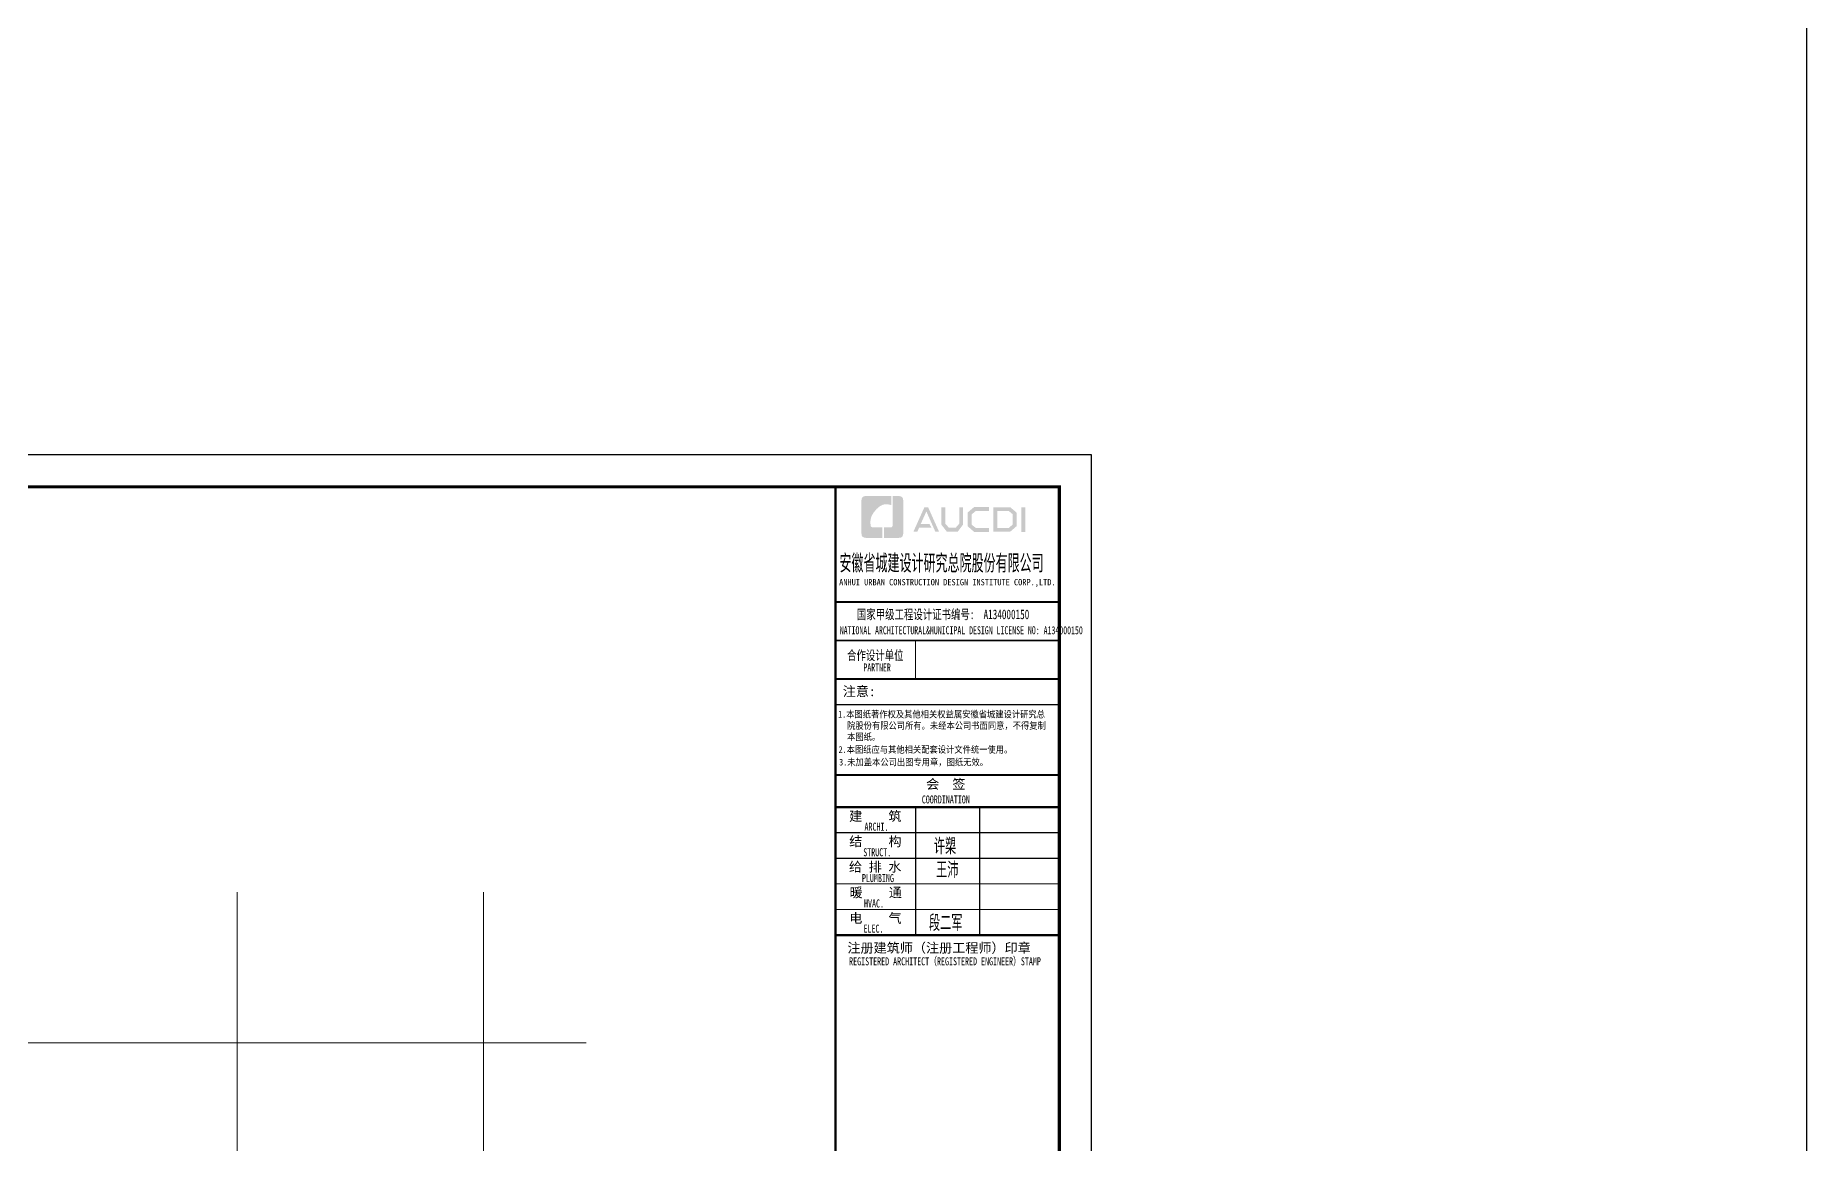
# Model space of a CAD drawing. Extents: x 1188826 to 1909461, y 608442 to 1651179.
# Drawn here: x 1351088 to 1406411, y 1073004 to 1107602 of the extents above; entities that cross this region are included whole.
import ezdxf

# ---------------------------------------------------------------- set-up
doc = ezdxf.new("R2010")
doc.units = 0
doc.header["$LTSCALE"] = 1000
doc.header["$MEASUREMENT"] = 0
doc.linetypes.add('ACAD_ISO10W100', pattern=[18.5, 12, -3, 0.5, -3])
doc.linetypes.add('DOTE', pattern=[2.42, 2, -0.2, 0.02, -0.2])
doc.layers.add('DIM_MODI', color=1, linetype='Continuous', plot=False)
doc.layers.add('DOTE', color=19, linetype='DOTE', lineweight=9)
doc.layers.add('图框', color=140, linetype='Continuous')
doc.layers.add('图签文字', color=147, linetype='Continuous')
doc.styles.add('HT', font='simhei.ttf')
doc.styles.add('建筑图签-1', font='simhei.ttf', dxfattribs={"width": 0.7})
doc.styles.add('建筑图签-2', font='TXT.shx', dxfattribs={"width": 0.5, "bigfont": 'HZTXT.shx'})

# ---------------------------------------------------------------- blocks, each defined once
blk = doc.blocks.new('院标1')
h = blk.add_hatch(color=150)
h.dxf.hatch_style = 1
h.set_gradient(color1=(33, 113, 253), color2=(33, 113, 253), tint=1, name='INVCURVED')
edge = h.paths.add_edge_path()
edge.add_spline(control_points=[(116373, 648379), (116379, 648379), (116382, 648379), (116391, 648379), (116391, 648379), (116391, 648379), (116616, 648379), (116616, 648379), (116616, 648379), (116616, 648379), (116616, 648054), (116616, 648054), (116616, 648054), (116616, 648054), (116108, 648054), (116108, 648054), (116108, 648054), (116028, 648054), (115963, 648111), (115963, 648199), (115963, 648199), (115963, 648199), (115963, 649215), (115963, 649215), (115963, 649215), (115963, 649295), (116018, 649360), (116108, 649360), (116108, 649360), (116108, 649360), (116897, 649360), (116897, 649360), (116897, 649360), (116897, 649360), (116897, 649080), (116897, 649080), (116897, 649080), (116897, 649080), (116566, 649140), (116356, 648859), (116356, 648859), (116245, 648719), (116240, 648545), (116247, 648466), (116247, 648466), (116254, 648386), (116247, 648466), (116247, 648466), (116247, 648466), (116247, 648466), (116258, 648374), (116373, 648379)], knot_values=[0, 0, 0, 0, 0.071429, 0.071429, 0.071429, 0.107143, 0.142857, 0.142857, 0.142857, 0.178571, 0.214286, 0.214286, 0.214286, 0.25, 0.285714, 0.285714, 0.285714, 0.321429, 0.357143, 0.357143, 0.357143, 0.392857, 0.428571, 0.428571, 0.428571, 0.464286, 0.5, 0.5, 0.5, 0.535714, 0.571429, 0.571429, 0.571429, 0.607143, 0.642857, 0.642857, 0.642857, 0.678571, 0.714286, 0.714286, 0.714286, 0.75, 0.785714, 0.785714, 0.785714, 0.821429, 0.857143, 0.857143, 0.857143, 0.928571, 1, 1, 1, 1], degree=3, periodic=0)
h = blk.add_hatch(color=150)
h.dxf.hatch_style = 1
h.set_gradient(color1=(33, 113, 253), color2=(33, 113, 253), tint=1, name='INVCURVED')
edge = h.paths.add_edge_path()
edge.add_spline(control_points=[(117268, 649215), (117268, 649215), (117268, 648199), (117268, 648199), (117268, 648199), (117268, 648114), (117212, 648054), (117123, 648054), (117123, 648054), (117123, 648054), (116663, 648054), (116663, 648054), (116663, 648054), (116663, 648054), (116663, 648379), (116663, 648379), (116663, 648379), (116663, 648379), (116865, 648379), (116865, 648379), (116865, 648379), (116907, 648379), (116941, 648413), (116941, 648455), (116941, 648455), (116941, 648455), (116941, 649360), (116941, 649360), (116941, 649360), (116941, 649360), (117123, 649360), (117123, 649360), (117123, 649360), (117204, 649360), (117268, 649306), (117268, 649215)], knot_values=[0, 0, 0, 0, 0.1, 0.1, 0.1, 0.15, 0.2, 0.2, 0.2, 0.25, 0.3, 0.3, 0.3, 0.35, 0.4, 0.4, 0.4, 0.45, 0.5, 0.5, 0.5, 0.55, 0.6, 0.6, 0.6, 0.65, 0.7, 0.7, 0.7, 0.75, 0.8, 0.8, 0.8, 0.9, 1, 1, 1, 1], degree=3, periodic=0)
blk = doc.blocks.new('tq123')
at = {"layer": '图框'}
h = blk.add_hatch(color=256, dxfattribs=at)
h.paths.add_polyline_path([(-1187, 56758), (-1061, 56758), (-1061, 55988), (-1187, 55988)])
h.paths.add_polyline_path([(-1939, 56642), (-1939, 56116), (-1579, 56116), (-1455, 56223), (-1455, 56541), (-1575, 56642)], flags=16)
h.paths.add_polyline_path([(-2057, 56760), (-2057, 55998), (-1535, 55998), (-1337, 56168), (-1337, 56596), (-1532, 56760)])
h.paths.add_polyline_path([(-2200, 56764), (-2200, 56648), (-2607, 56648), (-2740, 56537), (-2740, 56218), (-2607, 56115), (-2198, 56115), (-2198, 55993), (-2662, 55993), (-2864, 56168), (-2864, 56596), (-2666, 56764)])
h.paths.add_polyline_path([(-3683, 56762), (-3563, 56762), (-3563, 56251), (-3449, 56120), (-3238, 56120), (-3124, 56251), (-3124, 56762), (-3010, 56762), (-3010, 56214), (-3174, 55997), (-3512, 55997), (-3683, 56216)])
h.paths.add_polyline_path([(-4215, 56760), (-4098, 56760), (-3756, 55996), (-3872, 55996), (-4153, 56630), (-4328, 56242), (-4057, 56242), (-3996, 56127), (-4377, 56127), (-4436, 55994), (-4559, 55994)])
for p, q in [((-6995, 53800), (5, 53800)), ((-6995, 53800), (5, 53800)), ((-6995, 52600), (5, 52600))]:
    blk.add_line(p, q, dxfattribs=at)
for points, const_width in [([(-6995, 0), (-6995, 57400)], 70), ([(-6995, 53800), (5, 53800)], 60), ([(-6995, 52600), (5, 52600)], 60), ([(-6995, 52600), (5, 52600)], 60), ([(-4495, 52600), (-4495, 51400)], 35), ([(-6995, 51400), (5, 51400)], 60), ([(-6995, 51400), (5, 51400)], 60), ([(-6995, 50599), (5, 50599)], 35), ([(-6987, 48400), (13, 48400)], 60), ([(-6987, 47400), (13, 47400)], 70), ([(-6987, 47400), (13, 47400)], 70), ([(-4487, 47400), (-4487, 43400)], 35), ([(-2487, 47400), (-2487, 43400)], 35), ([(-6987, 46600), (13, 46600)], 35), ([(-6987, 45800), (13, 45800)], 35), ([(-6987, 45000), (13, 45000)], 35), ([(-6987, 44200), (13, 44200)], 35), ([(-6987, 43400), (13, 43400)], 70)]:
    blk.add_lwpolyline(points, dxfattribs=dict(at, const_width=const_width))
blk.add_blockref('院标1', (-122144, -592249))
for s, height, style, width, p in [('ANHUI URBAN CONSTRUCTION DESIGN INSTITUTE CORP.,LTD.', 200, '建筑图签-1', 0.91, (-6877, 54322)), ('NATIONAL ARCHITECTURAL&MUNICIPAL DESIGN LICENSE NO: A134000150', 250, '建筑图签-1', 0.6, (-6858, 52795)), ('PARTNER', 250, '建筑图签-1', 0.6, (-6120, 51634)), ('1.本图纸著作权及其他相关权益属安徽省城建设计研究总', 210, 'HT', 0.88, (-6909, 50193)), ('院股份有限公司所有。未经本公司书面同意，不得复制', 210, 'HT', 0.88, (-6630, 49839)), (' 2.本图纸应与其他相关配套设计文件统一使用。 ', 210, 'HT', 0.88, (-7020, 49092)), ('本图纸。', 210, 'HT', 0.88, (-6630, 49489)), ('3.未加盖本公司出图专用章，图纸无效。', 210, 'HT', 0.88, (-6877, 48698)), ('COORDINATION', 250, '建筑图签-1', 0.7, (-4295, 47513)), ('ARCHI.', 250, '建筑图签-1', 0.7, (-6086, 46662)), ('STRUCT.', 250, '建筑图签-1', 0.7, (-6125, 45865)), ('PLUMBING', 250, '建筑图签-1', 0.7, (-6166, 45058)), ('HVAC.', 250, '建筑图签-1', 0.7, (-6101, 44265)), ('ELEC.', 250, '建筑图签-1', 0.7, (-6117, 43480)), ('REGISTERED ARCHITECT（REGISTERED ENGINEER）STAMP', 250, '建筑图签-1', 0.7, (-6566, 42459))]:
    blk.add_text(s, height=height, dxfattribs=dict(at, style=style, width=width)).set_placement(p)
at = {"layer": '图签文字', "color": 7, "style": '建筑图签-1'}
for s, height, width, p in [('安徽省城建设计研究总院股份有限公司', 500, 0.55, (-6867, 54777)), ('国家甲级工程设计证书编号:  A134000150', 300, 0.7, (-6323, 53267)), ('合作设计单位', 300, 0.7, (-6630, 51990))]:
    blk.add_text(s, height=height, dxfattribs=dict(at, width=width)).set_placement(p)
for s, p in [('注意:', (-6764, 50863)), ('会  签', (-4160, 47968)), ('建    筑', (-6565, 46967)), ('结    构', (-6561, 46179)), ('给 排 水', (-6570, 45385)), ('暖    通', (-6552, 44582)), ('电    气', (-6562, 43782)), ('注册建筑师（注册工程师）印章', (-6620, 42854))]:
    blk.add_text(s, height=300, dxfattribs=at).set_placement(p)
at = {"layer": '图签文字', "color": 1, "style": '建筑图签-2', "width": 0.7}
for s, p in [('许槊', (-3921, 45928)), ('王沛', (-3849, 45187)), ('段二军', (-4074, 43532))]:
    blk.add_text(s, height=500, dxfattribs=at).set_placement(p)

msp = doc.modelspace()

# ---------------------------------------------------------------- linework, layer by layer
at = {"layer": 'DIM_MODI'}
msp.add_lwpolyline([(1233208, 1231147), (1406411, 1231147), (1406411, 946723), (1233208, 946723)], close=True, dxfattribs=at)
at = {"layer": 'DOTE', "linetype": 'ACAD_ISO10W100', "ltscale": 100}
for p, q in [((1357388, 1080848), (1357388, 1057148)), ((1365088, 1080848), (1365088, 1057148)), ((1368288, 1076148), (1291011, 1076148))]:
    msp.add_line(p, q, dxfattribs=at)
at = {"layer": '图框'}
msp.add_lwpolyline([(1278970, 1035110), (1384070, 1035110), (1384070, 1094510), (1278970, 1094510)], close=True, dxfattribs=at)
at = {"layer": '图框', "const_width": 100}
msp.add_lwpolyline([(1281470, 1036110), (1383070, 1036110), (1383070, 1093510), (1281470, 1093510)], close=True, dxfattribs=at)

# ---------------------------------------------------------------- block references
msp.add_blockref('tq123', (1383070, 1036110))

doc.saveas('drawing.dxf')
